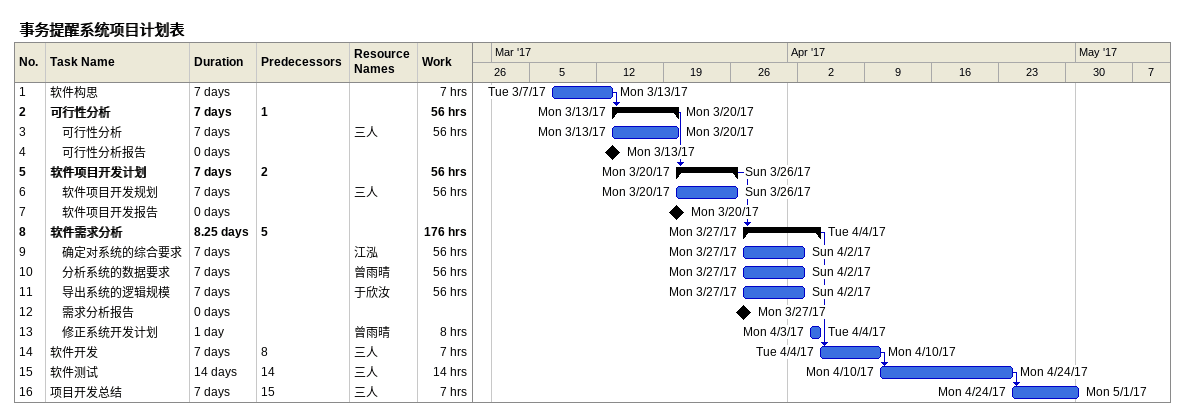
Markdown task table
事务提醒系统项目计划表

| ID | Level | Task | Duration | Start | Finish | Predecessors | Resources | Work (h) |
|---|---|---|---|---|---|---|---|---|
| 1 | 1 | 软件构思 | 7d | 2017-03-07 | 2017-03-13 |  |  | 7 |
| 2 | 1 | **可行性分析** | 7d | 2017-03-13 | 2017-03-20 | 1 |  | 56 |
| 3 | 2 | 可行性分析 | 7d | 2017-03-13 | 2017-03-20 |  | 三人 | 56 |
| 4 | 2 | 可行性分析报告 | 0d | 2017-03-13 | 2017-03-13 |  |  |  |
| 5 | 1 | **软件项目开发计划** | 7d | 2017-03-20 | 2017-03-26 | 2 |  | 56 |
| 6 | 2 | 软件项目开发规划 | 7d | 2017-03-20 | 2017-03-26 |  | 三人 | 56 |
| 7 | 2 | 软件项目开发报告 | 0d | 2017-03-20 | 2017-03-20 |  |  |  |
| 8 | 1 | **软件需求分析** | 8.25d | 2017-03-27 | 2017-04-04 | 5 |  | 176 |
| 9 | 2 | 确定对系统的综合要求 | 7d | 2017-03-27 | 2017-04-02 |  | 江泓 | 56 |
| 10 | 2 | 分析系统的数据要求 | 7d | 2017-03-27 | 2017-04-02 |  | 曾雨晴 | 56 |
| 11 | 2 | 导出系统的逻辑规模 | 7d | 2017-03-27 | 2017-04-02 |  | 于欣汝 | 56 |
| 12 | 2 | 需求分析报告 | 0d | 2017-03-27 | 2017-03-27 |  |  |  |
| 13 | 2 | 修正系统开发计划 | 1d | 2017-04-03 | 2017-04-04 |  | 曾雨晴 | 8 |
| 14 | 1 | 软件开发 | 7d | 2017-04-04 | 2017-04-10 | 8 | 三人 | 7 |
| 15 | 1 | 软件测试 | 14d | 2017-04-10 | 2017-04-24 | 14 | 三人 | 14 |
| 16 | 1 | 项目开发总结 | 7d | 2017-04-24 | 2017-05-01 | 15 | 三人 | 7 |
